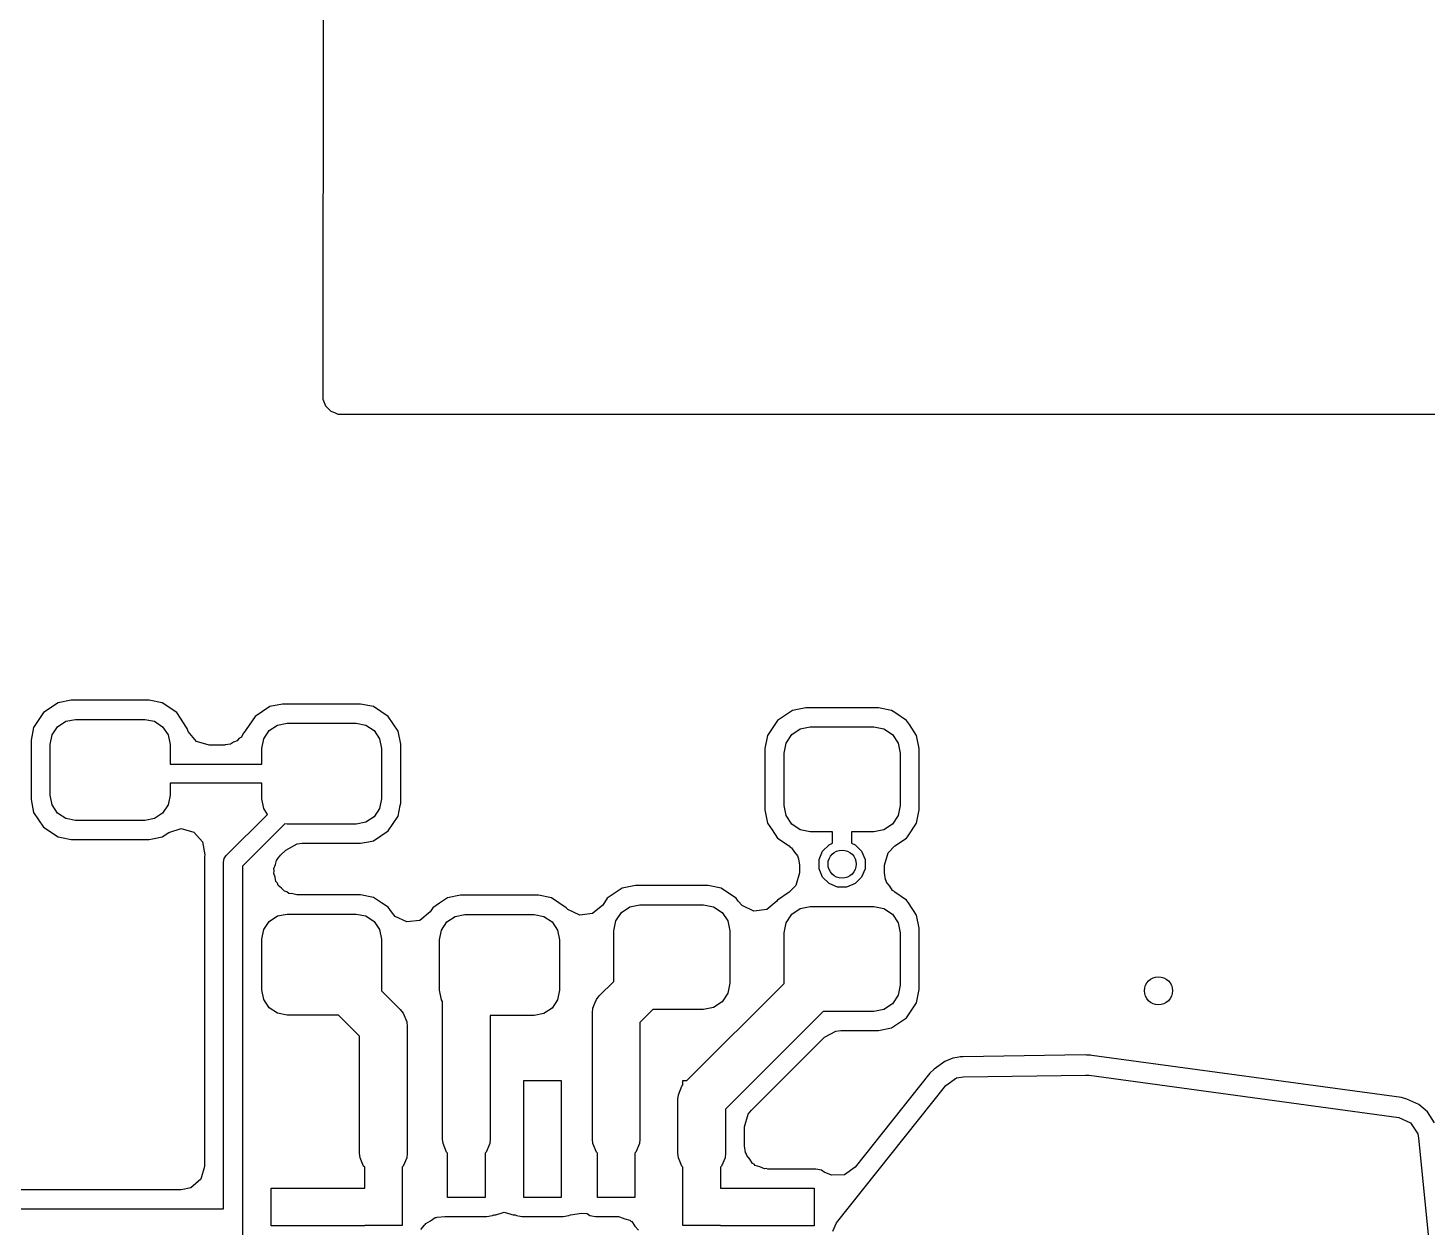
# Model space of a CAD drawing. Extents: x -27.9 to 25.2, y -6.7 to 48.3.
# Drawn here: x -11.42 to -3.95, y 14.6 to 21.01 of the extents above; entities that cross this region are included whole.
import ezdxf

# ---------------------------------------------------------------- set-up
doc = ezdxf.new("R2010")
doc.units = 0
doc.layers.add('BLACK', color=7, linetype='CONTINUOUS')

msp = doc.modelspace()

# ---------------------------------------------------------------- linework, layer by layer
at = {"layer": 'BLACK', "linetype": 'CONTINUOUS'}
for p, q in [((-9.816427, 48.017022), (-9.849703, 19.074798)), ((-9.849703, 19.074798), (-9.849738, 19.074424)), ((-9.849738, 19.074424), (-9.849738, 19.063116)), ((-9.849751, 19.031687), (-9.849761, 19.023246)), ((-9.849761, 19.023246), (-9.849739, 19.023133)), ((-9.849738, 19.043255), (-9.849751, 19.031687)), ((-9.849739, 19.023133), (-9.842035, 19.004534)), ((-9.849738, 19.063116), (-9.849738, 19.043255)), ((-9.842035, 19.004534), (-9.841983, 19.004408)), ((-9.841983, 19.004408), (-9.834505, 18.986296)), ((-9.834505, 18.986296), (-9.834439, 18.986197)), ((-9.834439, 18.986197), (-9.820064, 18.971822)), ((-9.820064, 18.971822), (-9.806269, 18.957994)), ((-9.806269, 18.957994), (-9.806267, 18.957993)), ((-9.806267, 18.957993), (-9.806265, 18.957991)), ((-9.806265, 18.957991), (-9.806264, 18.957991)), ((-9.806264, 18.957991), (-9.806172, 18.95793)), ((-9.806172, 18.95793), (-9.806167, 18.957925)), ((-9.806167, 18.957925), (-9.787805, 18.950319)), ((-9.787805, 18.950319), (-9.787689, 18.950226)), ((-9.787689, 18.950226), (-9.787672, 18.950264)), ((-9.787672, 18.950264), (-9.76935, 18.94265)), ((-9.76935, 18.94265), (-9.769345, 18.942648)), ((-9.769345, 18.942648), (-9.76934, 18.942648)), ((-9.76934, 18.942648), (-9.769231, 18.942626)), ((-9.769231, 18.942626), (-9.769229, 18.942625)), ((-9.769229, 18.942625), (-9.769227, 18.942625)), ((-9.769227, 18.942625), (-9.749354, 18.942625)), ((-9.749354, 18.942625), (-9.729363, 18.942602)), ((-9.729363, 18.942602), (-9.729363, 18.942603)), ((-9.729363, 18.942603), (-9.717538, 18.942589)), ((-9.717538, 18.942589), (-9.717162, 18.942625)), ((-9.717162, 18.942625), (8.953232, 18.942625)), ((-11.263179, 17.399846), (-11.341608, 17.347442)), ((-11.194022, 17.413602), (-11.263179, 17.399846)), ((-11.19402, 17.413602), (-11.194022, 17.413602)), ((-10.777316, 17.413602), (-11.19402, 17.413602)), ((-10.777314, 17.413602), (-10.777316, 17.413602)), ((-10.708158, 17.399846), (-10.777314, 17.413602)), ((-10.708157, 17.399846), (-10.708158, 17.399846)), ((-10.708156, 17.399845), (-10.708157, 17.399846)), ((-10.629728, 17.347442), (-10.708156, 17.399845)), ((-10.133179, 17.379846), (-10.211608, 17.327442)), ((-10.064022, 17.393602), (-10.133179, 17.379846)), ((-10.06402, 17.393602), (-10.064022, 17.393602)), ((-9.647316, 17.393602), (-10.06402, 17.393602)), ((-9.647314, 17.393602), (-9.647316, 17.393602)), ((-9.578158, 17.379846), (-9.647314, 17.393602)), ((-9.578157, 17.379846), (-9.578158, 17.379846)), ((-9.578156, 17.379845), (-9.578157, 17.379846)), ((-9.499728, 17.327442), (-9.578156, 17.379845)), ((-7.340131, 17.359555), (-7.420213, 17.306047)), ((-7.340127, 17.359557), (-7.340131, 17.359555)), ((-7.269517, 17.373602), (-7.340127, 17.359557)), ((-7.269512, 17.373602), (-7.269517, 17.373602)), ((-6.881824, 17.373602), (-7.269512, 17.373602)), ((-6.88182, 17.373602), (-6.881824, 17.373602)), ((-6.81121, 17.359557), (-6.88182, 17.373602)), ((-6.811207, 17.359556), (-6.81121, 17.359557)), ((-6.811205, 17.359555), (-6.811207, 17.359556)), ((-6.793077, 17.347442), (-6.811205, 17.359555)), ((-11.341608, 17.347442), (-11.394012, 17.269013)), ((-11.266127, 17.271961), (-11.22233, 17.301226)), ((-11.22233, 17.301226), (-11.170668, 17.311502)), ((-11.170668, 17.311502), (-10.800668, 17.311502)), ((-10.800668, 17.311502), (-10.749006, 17.301226)), ((-10.749006, 17.301226), (-10.705209, 17.271961)), ((-10.577325, 17.269014), (-10.629728, 17.347442)), ((-10.211608, 17.327442), (-10.258613, 17.257092)), ((-10.136127, 17.251961), (-10.09233, 17.281226)), ((-10.09233, 17.281226), (-10.040668, 17.291502)), ((-10.040668, 17.291502), (-9.670668, 17.291502)), ((-9.670668, 17.291502), (-9.619006, 17.281226)), ((-9.619006, 17.281226), (-9.575209, 17.251961)), ((-9.447325, 17.249014), (-9.499728, 17.327442)), ((-7.420213, 17.306047), (-7.473721, 17.225965)), ((-6.731124, 17.306047), (-6.793077, 17.347442)), ((-6.715939, 17.28332), (-6.731124, 17.306047)), ((-6.677615, 17.225965), (-6.715939, 17.28332)), ((-11.394012, 17.269013), (-11.407768, 17.199857)), ((-11.305668, 17.176502), (-11.295392, 17.228164)), ((-11.295392, 17.228164), (-11.266127, 17.271961)), ((-10.705209, 17.271961), (-10.675944, 17.228164)), ((-10.675944, 17.228164), (-10.665668, 17.176502)), ((-10.577325, 17.269013), (-10.577325, 17.269014)), ((-10.577324, 17.269011), (-10.577325, 17.269013)), ((-10.5744, 17.261954), (-10.577324, 17.269011)), ((-10.569535, 17.246891), (-10.5744, 17.261954)), ((-10.52378, 17.194087), (-10.569535, 17.246891)), ((-10.297231, 17.208734), (-10.307054, 17.196544)), ((-10.284058, 17.217199), (-10.297231, 17.208734)), ((-10.275755, 17.235383), (-10.284058, 17.217199)), ((-10.272198, 17.239796), (-10.275755, 17.235383)), ((-10.270796, 17.238859), (-10.272198, 17.239796)), ((-10.258613, 17.257092), (-10.270796, 17.238859)), ((-10.175668, 17.156502), (-10.165392, 17.208164)), ((-10.165392, 17.208164), (-10.136127, 17.251961)), ((-9.575209, 17.251961), (-9.545944, 17.208164)), ((-9.545944, 17.208164), (-9.535668, 17.156502)), ((-9.447325, 17.249013), (-9.447325, 17.249014)), ((-9.433568, 17.179857), (-9.447325, 17.249013)), ((-7.473723, 17.225961), (-7.487768, 17.155351)), ((-7.473721, 17.225965), (-7.473723, 17.225961)), ((-7.375011, 17.185078), (-7.344663, 17.230497)), ((-7.344663, 17.230497), (-7.299244, 17.260845)), ((-7.299244, 17.260845), (-7.245668, 17.271502)), ((-7.245668, 17.271502), (-6.905668, 17.271502)), ((-6.905668, 17.271502), (-6.852092, 17.260845)), ((-6.852092, 17.260845), (-6.806673, 17.230497)), ((-6.806673, 17.230497), (-6.776325, 17.185078)), ((-6.677615, 17.225962), (-6.677615, 17.225965)), ((-6.677614, 17.225961), (-6.677615, 17.225962)), ((-6.663569, 17.155351), (-6.677614, 17.225961)), ((-11.407768, 17.199857), (-11.407768, 17.199854)), ((-11.407768, 17.199854), (-11.407768, 16.88315)), ((-11.305668, 16.906502), (-11.305668, 17.176502)), ((-10.665668, 17.176502), (-10.665668, 17.072302)), ((-10.456741, 17.174402), (-10.52378, 17.194087)), ((-10.377771, 17.174402), (-10.456741, 17.174402)), ((-10.373349, 17.174481), (-10.377771, 17.174402)), ((-10.370404, 17.175462), (-10.373349, 17.174481)), ((-10.342836, 17.179425), (-10.370404, 17.175462)), ((-10.32602, 17.190233), (-10.342836, 17.179425)), ((-10.307054, 17.196544), (-10.32602, 17.190233)), ((-10.175668, 17.072302), (-10.175668, 17.156502)), ((-9.535668, 17.156502), (-9.535668, 16.886502)), ((-9.433568, 16.863148), (-9.433568, 17.179857)), ((-7.487768, 17.155351), (-7.487768, 16.827654)), ((-7.385668, 17.131502), (-7.375011, 17.185078)), ((-7.385668, 16.851502), (-7.385668, 17.131502)), ((-6.776325, 17.185078), (-6.765668, 17.131502)), ((-6.765668, 17.131502), (-6.765668, 16.851502)), ((-6.663568, 17.155349), (-6.663569, 17.155351)), ((-6.663568, 17.155346), (-6.663568, 17.155349)), ((-6.663568, 16.827658), (-6.663568, 17.155346)), ((-10.665668, 17.072302), (-10.175668, 17.072302)), ((-11.295392, 16.85484), (-11.305668, 16.906502)), ((-10.665668, 16.906502), (-10.675944, 16.85484)), ((-10.175668, 16.970702), (-10.665668, 16.970702)), ((-10.665668, 16.970702), (-10.665668, 16.906502)), ((-10.175668, 16.886502), (-10.175668, 16.970702)), ((-11.407768, 16.883148), (-11.407769, 16.883148)), ((-11.407769, 16.883148), (-11.394012, 16.813992)), ((-11.407768, 16.88315), (-11.407768, 16.883148)), ((-11.266127, 16.811043), (-11.295392, 16.85484)), ((-10.675944, 16.85484), (-10.705209, 16.811043)), ((-10.165392, 16.83484), (-10.175668, 16.886502)), ((-10.144876, 16.804137), (-10.165392, 16.83484)), ((-9.545944, 16.83484), (-9.575209, 16.791043)), ((-9.535668, 16.886502), (-9.545944, 16.83484)), ((-9.447325, 16.79399), (-9.436012, 16.850861)), ((-9.436012, 16.850861), (-9.433568, 16.863148)), ((-7.487768, 16.827654), (-7.473723, 16.757044)), ((-7.375011, 16.797926), (-7.385668, 16.851502)), ((-6.765668, 16.851502), (-6.776325, 16.797926)), ((-6.677615, 16.757039), (-6.663568, 16.827658)), ((-11.394012, 16.813992), (-11.394012, 16.813991)), ((-11.394012, 16.813991), (-11.394011, 16.81399)), ((-11.394011, 16.81399), (-11.341608, 16.735562)), ((-11.22233, 16.781778), (-11.266127, 16.811043)), ((-11.170668, 16.771502), (-11.22233, 16.781778)), ((-10.800668, 16.771502), (-11.170668, 16.771502)), ((-10.749006, 16.781778), (-10.800668, 16.771502)), ((-10.705209, 16.811043), (-10.749006, 16.781778)), ((-10.364989, 16.584023), (-10.144876, 16.804137)), ((-10.051643, 16.753686), (-10.278268, 16.52706)), ((-10.040668, 16.751502), (-10.051643, 16.753686)), ((-9.619006, 16.761778), (-9.670668, 16.751502)), ((-9.575209, 16.791043), (-9.619006, 16.761778)), ((-9.499728, 16.715562), (-9.447325, 16.79399)), ((-7.473723, 16.757044), (-7.473722, 16.757041)), ((-7.473722, 16.757041), (-7.473721, 16.757039)), ((-7.473721, 16.757039), (-7.449976, 16.721502)), ((-7.344663, 16.752507), (-7.375011, 16.797926)), ((-7.299244, 16.722159), (-7.344663, 16.752507)), ((-6.806673, 16.752507), (-6.852092, 16.722159)), ((-6.776325, 16.797926), (-6.806673, 16.752507)), ((-6.726981, 16.683159), (-6.677615, 16.757039)), ((-11.341608, 16.735562), (-11.26318, 16.683159)), ((-11.26318, 16.683159), (-11.24589, 16.67972)), ((-11.24589, 16.67972), (-11.194023, 16.669402)), ((-10.749652, 16.674905), (-10.708156, 16.683159)), ((-10.708156, 16.683159), (-10.672201, 16.707184)), ((-10.672201, 16.707184), (-10.605527, 16.72806)), ((-10.605527, 16.72806), (-10.538147, 16.709576)), ((-10.538147, 16.709576), (-10.491457, 16.657598)), ((-9.670668, 16.751502), (-10.040668, 16.751502)), ((-9.578156, 16.663159), (-9.499728, 16.715562)), ((-7.449976, 16.721502), (-7.420212, 16.676957)), ((-7.420212, 16.676957), (-7.357878, 16.635307)), ((-7.245668, 16.711502), (-7.299244, 16.722159)), ((-7.126468, 16.711502), (-7.245668, 16.711502)), ((-7.126468, 16.64976), (-7.126468, 16.711502)), ((-6.905668, 16.711502), (-7.024868, 16.711502)), ((-7.024868, 16.711502), (-7.024868, 16.64976)), ((-6.852092, 16.722159), (-6.905668, 16.711502)), ((-6.793458, 16.635307), (-6.731125, 16.676957)), ((-6.731125, 16.676957), (-6.726981, 16.683159)), ((-11.194023, 16.669402), (-11.19402, 16.669402)), ((-11.19402, 16.669402), (-10.777314, 16.669402)), ((-10.777314, 16.669402), (-10.749652, 16.674905)), ((-10.491457, 16.657598), (-10.48028, 16.588628)), ((-10.075652, 16.585283), (-10.047852, 16.613083)), ((-10.047852, 16.613083), (-9.986529, 16.646568)), ((-9.986529, 16.646568), (-9.960171, 16.649402)), ((-9.960171, 16.649402), (-9.647314, 16.649402)), ((-9.647314, 16.649402), (-9.606113, 16.657598)), ((-9.606113, 16.657598), (-9.578156, 16.663159)), ((-7.357878, 16.635307), (-7.352788, 16.629217)), ((-7.352788, 16.629217), (-7.345565, 16.625918)), ((-7.345565, 16.625918), (-7.330701, 16.602788)), ((-7.330701, 16.602788), (-7.313072, 16.581695)), ((-7.198266, 16.562488), (-7.179602, 16.607548)), ((-7.179602, 16.607548), (-7.145114, 16.642036)), ((-7.145114, 16.642036), (-7.126468, 16.64976)), ((-7.024868, 16.64976), (-7.006222, 16.642036)), ((-7.006222, 16.642036), (-6.971734, 16.607548)), ((-6.971734, 16.607548), (-6.95307, 16.562488)), ((-6.828883, 16.599244), (-6.793458, 16.635307)), ((-10.481694, 16.579895), (-10.481968, 16.578518)), ((-10.481968, 16.578518), (-10.481968, 14.921802)), ((-10.48028, 16.588628), (-10.481694, 16.579895)), ((-10.379868, 16.548102), (-10.376001, 16.567542)), ((-10.379868, 14.695702), (-10.379868, 16.548102)), ((-10.376001, 16.567542), (-10.364989, 16.584023)), ((-10.110709, 16.515249), (-10.10151, 16.535393)), ((-10.10151, 16.535393), (-10.096803, 16.557029)), ((-10.096803, 16.557029), (-10.083535, 16.574755)), ((-10.083535, 16.574755), (-10.081684, 16.578805)), ((-10.081684, 16.578805), (-10.075652, 16.585283)), ((-7.313072, 16.581695), (-7.311121, 16.572321)), ((-7.311121, 16.572321), (-7.307791, 16.56714)), ((-7.307791, 16.56714), (-7.302768, 16.532205)), ((-7.302768, 16.532205), (-7.302768, 16.4908)), ((-7.198266, 16.513716), (-7.198266, 16.562488)), ((-6.95307, 16.562488), (-6.95307, 16.513716)), ((-6.848568, 16.532205), (-6.828883, 16.599244)), ((-6.848568, 16.4908), (-6.848568, 16.532205)), ((-10.278268, 16.52706), (-10.278268, 14.611502)), ((-10.111655, 16.488756), (-10.108793, 16.501917)), ((-10.103917, 16.468009), (-10.111655, 16.488756)), ((-10.108793, 16.501917), (-10.110709, 16.515249)), ((-10.100765, 16.446091), (-10.103917, 16.468009)), ((-7.302768, 16.4908), (-7.322453, 16.423761)), ((-7.179602, 16.468656), (-7.198266, 16.513716)), ((-7.145114, 16.434168), (-7.179602, 16.468656)), ((-6.971734, 16.468656), (-7.006222, 16.434168)), ((-6.95307, 16.513716), (-6.971734, 16.468656)), ((-6.843545, 16.455865), (-6.848568, 16.4908)), ((-6.840216, 16.450685), (-6.843545, 16.455865)), ((-10.091946, 16.435913), (-10.100765, 16.446091)), ((-10.087238, 16.423292), (-10.091946, 16.435913)), ((-10.06951, 16.410021), (-10.087238, 16.423292)), ((-10.05501, 16.393287), (-10.06951, 16.410021)), ((-10.042089, 16.389493), (-10.05501, 16.393287)), ((-10.031305, 16.38142), (-10.042089, 16.389493)), ((-10.009217, 16.379841), (-10.031305, 16.38142)), ((-9.987971, 16.373602), (-10.009217, 16.379841)), ((-8.250131, 16.409555), (-8.330213, 16.356047)), ((-8.250127, 16.409557), (-8.250131, 16.409555)), ((-8.179517, 16.423602), (-8.250127, 16.409557)), ((-8.179512, 16.423602), (-8.179517, 16.423602)), ((-7.791824, 16.423602), (-8.179512, 16.423602)), ((-7.79182, 16.423602), (-7.791824, 16.423602)), ((-7.72121, 16.409557), (-7.79182, 16.423602)), ((-7.721207, 16.409556), (-7.72121, 16.409557)), ((-7.721205, 16.409555), (-7.721207, 16.409556)), ((-7.693144, 16.390805), (-7.721205, 16.409555)), ((-7.641124, 16.356047), (-7.693144, 16.390805)), ((-7.357877, 16.387698), (-7.420213, 16.346046)), ((-7.322453, 16.423761), (-7.357877, 16.387698)), ((-7.100054, 16.415504), (-7.145114, 16.434168)), ((-7.051282, 16.415504), (-7.100054, 16.415504)), ((-7.006222, 16.434168), (-7.051282, 16.415504)), ((-6.838264, 16.441311), (-6.840216, 16.450685)), ((-6.820637, 16.420219), (-6.838264, 16.441311)), ((-6.805771, 16.397087), (-6.820637, 16.420219)), ((-6.79855, 16.393789), (-6.805771, 16.397087)), ((-6.793459, 16.387698), (-6.79855, 16.393789)), ((-6.731124, 16.346047), (-6.793459, 16.387698)), ((-9.647316, 16.373602), (-9.987971, 16.373602)), ((-9.647314, 16.373602), (-9.647316, 16.373602)), ((-9.578158, 16.359846), (-9.647314, 16.373602)), ((-9.578157, 16.359846), (-9.578158, 16.359846)), ((-9.578156, 16.359845), (-9.578157, 16.359846)), ((-9.536333, 16.3319), (-9.578156, 16.359845)), ((-9.499728, 16.307442), (-9.536333, 16.3319)), ((-9.483102, 16.282559), (-9.499728, 16.307442)), ((-9.261608, 16.305442), (-9.276897, 16.282559)), ((-9.225517, 16.329557), (-9.261608, 16.305442)), ((-9.183179, 16.357846), (-9.225517, 16.329557)), ((-9.114022, 16.371602), (-9.183179, 16.357846)), ((-9.11402, 16.371602), (-9.114022, 16.371602)), ((-8.697316, 16.371602), (-9.11402, 16.371602)), ((-8.697314, 16.371602), (-8.697316, 16.371602)), ((-8.628158, 16.357846), (-8.697314, 16.371602)), ((-8.628157, 16.357846), (-8.628158, 16.357846)), ((-8.628156, 16.357845), (-8.628157, 16.357846)), ((-8.549728, 16.305442), (-8.628156, 16.357845)), ((-8.549728, 16.305441), (-8.549728, 16.305442)), ((-8.549726, 16.30544), (-8.549728, 16.305441)), ((-8.545247, 16.300961), (-8.549726, 16.30544)), ((-8.354464, 16.319751), (-8.408076, 16.274946)), ((-8.330213, 16.356047), (-8.354464, 16.319751)), ((-8.254663, 16.280497), (-8.209244, 16.310845)), ((-8.209244, 16.310845), (-8.155668, 16.321502)), ((-8.155668, 16.321502), (-7.815668, 16.321502)), ((-7.815668, 16.321502), (-7.762092, 16.310845)), ((-7.762092, 16.310845), (-7.716673, 16.280497)), ((-7.630431, 16.340043), (-7.641124, 16.356047)), ((-7.610195, 16.316688), (-7.630431, 16.340043)), ((-7.547169, 16.28653), (-7.610195, 16.316688)), ((-7.424229, 16.340036), (-7.477844, 16.295234)), ((-7.420213, 16.346046), (-7.424229, 16.340036)), ((-7.299244, 16.300845), (-7.245668, 16.311502)), ((-7.245668, 16.311502), (-6.905668, 16.311502)), ((-6.905668, 16.311502), (-6.852092, 16.300845)), ((-6.721152, 16.331122), (-6.731124, 16.346047)), ((-6.677615, 16.265965), (-6.721152, 16.331122)), ((-10.165392, 16.188164), (-10.136127, 16.231961)), ((-10.136127, 16.231961), (-10.09233, 16.261226)), ((-10.09233, 16.261226), (-10.040668, 16.271502)), ((-10.040668, 16.271502), (-9.670668, 16.271502)), ((-9.670668, 16.271502), (-9.619006, 16.261226)), ((-9.619006, 16.261226), (-9.575209, 16.231961)), ((-9.575209, 16.231961), (-9.545944, 16.188164)), ((-9.462863, 16.259202), (-9.483102, 16.282559)), ((-9.399836, 16.229047), (-9.462863, 16.259202)), ((-9.330511, 16.237754), (-9.399836, 16.229047)), ((-9.276898, 16.282558), (-9.330511, 16.237754)), ((-9.276897, 16.282559), (-9.276898, 16.282558)), ((-9.215392, 16.186164), (-9.186127, 16.229961)), ((-9.186127, 16.229961), (-9.14233, 16.259226)), ((-9.14233, 16.259226), (-9.090668, 16.269502)), ((-9.090668, 16.269502), (-8.720668, 16.269502)), ((-8.720668, 16.269502), (-8.669006, 16.259226)), ((-8.669006, 16.259226), (-8.625209, 16.229961)), ((-8.625209, 16.229961), (-8.595944, 16.186164)), ((-8.540429, 16.296393), (-8.545247, 16.300961)), ((-8.477401, 16.266239), (-8.540429, 16.296393)), ((-8.408076, 16.274946), (-8.477401, 16.266239)), ((-8.295668, 16.181502), (-8.285011, 16.235078)), ((-8.285011, 16.235078), (-8.254663, 16.280497)), ((-7.716673, 16.280497), (-7.686325, 16.235078)), ((-7.686325, 16.235078), (-7.675668, 16.181502)), ((-7.477844, 16.295234), (-7.547169, 16.28653)), ((-7.375011, 16.225078), (-7.344663, 16.270497)), ((-7.344663, 16.270497), (-7.299244, 16.300845)), ((-6.852092, 16.300845), (-6.806673, 16.270497)), ((-6.806673, 16.270497), (-6.776325, 16.225078)), ((-6.677615, 16.265962), (-6.677615, 16.265965)), ((-6.677614, 16.265961), (-6.677615, 16.265962)), ((-6.663569, 16.195351), (-6.677614, 16.265961)), ((-10.175668, 16.136502), (-10.165392, 16.188164)), ((-9.545944, 16.188164), (-9.535668, 16.136502)), ((-9.225668, 16.134502), (-9.215392, 16.186164)), ((-8.595944, 16.186164), (-8.585668, 16.134502)), ((-8.295668, 15.911108), (-8.295668, 16.181502)), ((-7.675668, 16.181502), (-7.675668, 15.901502)), ((-7.385668, 16.171502), (-7.375011, 16.225078)), ((-7.385668, 15.901108), (-7.385668, 16.171502)), ((-6.776325, 16.225078), (-6.765668, 16.171502)), ((-6.765668, 16.171502), (-6.765668, 15.891502)), ((-6.663568, 16.195349), (-6.663569, 16.195351)), ((-6.663568, 16.195346), (-6.663568, 16.195349)), ((-6.663568, 15.867658), (-6.663568, 16.195346)), ((-10.175668, 15.866502), (-10.175668, 16.136502)), ((-9.535668, 16.136502), (-9.535668, 15.866502)), ((-9.225668, 15.864502), (-9.225668, 16.134502)), ((-8.585668, 16.134502), (-8.585668, 15.864502)), ((-10.165392, 15.81484), (-10.175668, 15.866502)), ((-9.535668, 15.866502), (-9.536564, 15.862003)), ((-9.536564, 15.862003), (-9.435866, 15.761305)), ((-9.215392, 15.81284), (-9.225668, 15.864502)), ((-8.585668, 15.864502), (-8.595944, 15.81284)), ((-8.372471, 15.834305), (-8.295668, 15.911108)), ((-7.904774, 15.382002), (-7.385668, 15.901108)), ((-7.675668, 15.901502), (-7.686325, 15.847926)), ((-6.765668, 15.891502), (-6.776325, 15.837926)), ((-6.677615, 15.797039), (-6.663568, 15.867658)), ((-10.136127, 15.771043), (-10.165392, 15.81484)), ((-9.209668, 15.804274), (-9.215392, 15.81284)), ((-9.209668, 15.069502), (-9.209668, 15.804274)), ((-8.595944, 15.81284), (-8.625209, 15.769043)), ((-8.403988, 15.777099), (-8.396672, 15.794763)), ((-8.396672, 15.794763), (-8.388265, 15.815059)), ((-8.388265, 15.815059), (-8.388264, 15.81506)), ((-8.388264, 15.81506), (-8.372471, 15.834305)), ((-7.716673, 15.802507), (-7.762092, 15.772159)), ((-7.686325, 15.847926), (-7.716673, 15.802507)), ((-6.806673, 15.792507), (-6.852092, 15.762159)), ((-6.776325, 15.837926), (-6.806673, 15.792507)), ((-6.731124, 15.716958), (-6.677615, 15.797039)), ((-10.09233, 15.741778), (-10.136127, 15.771043)), ((-10.040668, 15.731502), (-10.09233, 15.741778)), ((-9.765273, 15.731502), (-10.040668, 15.731502)), ((-9.652668, 15.618897), (-9.765273, 15.731502)), ((-9.435866, 15.761305), (-9.420072, 15.74206)), ((-9.420072, 15.74206), (-9.420071, 15.742059)), ((-9.420071, 15.742059), (-9.401108, 15.696278)), ((-8.720668, 15.729502), (-8.955668, 15.729502)), ((-8.955668, 15.729502), (-8.955668, 15.069502)), ((-8.669006, 15.739778), (-8.720668, 15.729502)), ((-8.625209, 15.769043), (-8.669006, 15.739778)), ((-8.409668, 15.744502), (-8.407228, 15.769278)), ((-8.409668, 15.069502), (-8.409668, 15.744502)), ((-8.407228, 15.769278), (-8.403988, 15.777099)), ((-8.086062, 15.761502), (-8.155668, 15.691897)), ((-7.815668, 15.761502), (-8.086062, 15.761502)), ((-7.762092, 15.772159), (-7.815668, 15.761502)), ((-7.176063, 15.751502), (-7.698668, 15.228897)), ((-6.905668, 15.751502), (-7.176063, 15.751502)), ((-6.852092, 15.762159), (-6.905668, 15.751502)), ((-6.811205, 15.663449), (-6.731124, 15.716958)), ((-9.401108, 15.696278), (-9.398668, 15.671502)), ((-9.398668, 15.671502), (-9.398668, 14.994502)), ((-8.155668, 15.691897), (-8.155668, 15.069502)), ((-7.17009, 15.613083), (-7.108767, 15.646568)), ((-7.108767, 15.646568), (-7.082409, 15.649402)), ((-7.082409, 15.649402), (-6.881822, 15.649402)), ((-6.881822, 15.649402), (-6.881821, 15.649403)), ((-6.881821, 15.649403), (-6.811205, 15.663449)), ((-9.652668, 14.994502), (-9.652668, 15.618897)), ((-7.560249, 15.222924), (-7.17009, 15.613083)), ((-6.526929, 15.483175), (-6.584005, 15.442886)), ((-6.483445, 15.501206), (-6.526929, 15.483175)), ((-6.483444, 15.501207), (-6.483445, 15.501206)), ((-6.483442, 15.501207), (-6.483444, 15.501207)), ((-6.46148, 15.505011), (-6.483442, 15.501207)), ((-6.445098, 15.507849), (-6.46148, 15.505011)), ((-6.445089, 15.50785), (-6.445098, 15.507849)), ((-6.42831, 15.50941), (-6.445089, 15.50785)), ((-5.776433, 15.518464), (-6.42831, 15.50941)), ((-5.77643, 15.518464), (-5.776433, 15.518464)), ((-5.776424, 15.518464), (-5.77643, 15.518464)), ((-5.76988, 15.518311), (-5.776424, 15.518464)), ((-5.768423, 15.518276), (-5.76988, 15.518311)), ((-5.756124, 15.517527), (-5.768423, 15.518276)), ((-5.749973, 15.517152), (-5.756124, 15.517527)), ((-5.748836, 15.51704), (-5.749973, 15.517152)), ((-5.742008, 15.516368), (-5.748836, 15.51704)), ((-4.088073, 15.290831), (-5.742008, 15.516368)), ((-6.606156, 15.42194), (-7.005104, 14.918917)), ((-6.584005, 15.442886), (-6.606156, 15.42194)), ((-6.426817, 15.40232), (-5.774937, 15.411374)), ((-5.774937, 15.411374), (-5.756485, 15.41025)), ((-5.756485, 15.41025), (-4.102541, 15.184712)), ((-8.775668, 14.757002), (-8.775668, 15.382002)), ((-8.775668, 15.382002), (-8.575668, 15.382002)), ((-8.575668, 15.382002), (-8.575668, 14.757002)), ((-7.950228, 15.306278), (-7.931265, 15.352059)), ((-7.931265, 15.352059), (-7.931263, 15.352061)), ((-7.931263, 15.352061), (-7.925668, 15.35888)), ((-7.925668, 15.35888), (-7.925668, 15.382002)), ((-7.925668, 15.382002), (-7.904774, 15.382002)), ((-7.104756, 14.620914), (-6.522242, 15.355388)), ((-6.522242, 15.355388), (-6.465164, 15.395678)), ((-6.465164, 15.395678), (-6.426817, 15.40232)), ((-7.952668, 15.281502), (-7.950228, 15.306278)), ((-7.952668, 14.994502), (-7.952668, 15.281502)), ((-4.058762, 15.282456), (-4.088073, 15.290831)), ((-4.05876, 15.282455), (-4.058762, 15.282456)), ((-3.994995, 15.253893), (-4.05876, 15.282455)), ((-7.698668, 15.228897), (-7.698668, 14.994502)), ((-7.596568, 15.135243), (-7.576883, 15.202282)), ((-7.576883, 15.202282), (-7.560249, 15.222924)), ((-4.102541, 15.184712), (-4.038776, 15.15615)), ((-3.994994, 15.253892), (-3.994995, 15.253893)), ((-3.994992, 15.253891), (-3.994994, 15.253892)), ((-3.949104, 15.214709), (-3.994992, 15.253891)), ((-3.949103, 15.214708), (-3.949104, 15.214709)), ((-3.949101, 15.214706), (-3.949103, 15.214708)), ((-3.9109, 15.156204), (-3.949101, 15.214706)), ((-7.596568, 15.032602), (-7.596568, 15.135243)), ((-4.038776, 15.15615), (-4.000575, 15.097648)), ((-9.207228, 15.044726), (-9.209668, 15.069502)), ((-9.188265, 14.998945), (-9.207228, 15.044726)), ((-8.958108, 15.044726), (-8.977071, 14.998945)), ((-8.955668, 15.069502), (-8.958108, 15.044726)), ((-8.407228, 15.044726), (-8.409668, 15.069502)), ((-8.388265, 14.998945), (-8.407228, 15.044726)), ((-8.158108, 15.044726), (-8.177071, 14.998945)), ((-8.155668, 15.069502), (-8.158108, 15.044726)), ((-7.591545, 14.997667), (-7.596568, 15.032602)), ((-4.000575, 15.097648), (-3.995914, 15.074221)), ((-3.995914, 15.074221), (-3.78315, 12.952329)), ((-9.650228, 14.969726), (-9.652668, 14.994502)), ((-9.631265, 14.923945), (-9.650228, 14.969726)), ((-9.401108, 14.969726), (-9.420071, 14.923945)), ((-9.398668, 14.994502), (-9.401108, 14.969726)), ((-9.182668, 14.993348), (-9.188265, 14.998945)), ((-9.182668, 14.757002), (-9.182668, 14.993348)), ((-8.977071, 14.998945), (-8.982668, 14.993348)), ((-8.982668, 14.993348), (-8.982668, 14.757002)), ((-8.382668, 14.993348), (-8.388265, 14.998945)), ((-8.382668, 14.757002), (-8.382668, 14.993348)), ((-8.177071, 14.998945), (-8.182668, 14.993348)), ((-8.182668, 14.993348), (-8.182668, 14.757002)), ((-7.950228, 14.969726), (-7.952668, 14.994502)), ((-7.931265, 14.923945), (-7.950228, 14.969726)), ((-7.701108, 14.969726), (-7.720071, 14.923945)), ((-7.698668, 14.994502), (-7.701108, 14.969726)), ((-7.58765, 14.991606), (-7.591545, 14.997667)), ((-7.585362, 14.981091), (-7.58765, 14.991606)), ((-7.568061, 14.961124), (-7.585362, 14.981091)), ((-7.553771, 14.938889), (-7.568061, 14.961124)), ((-10.481968, 14.921802), (-10.501653, 14.854763)), ((-9.625668, 14.918348), (-9.631265, 14.923945)), ((-9.625668, 14.806502), (-9.625668, 14.918348)), ((-9.420071, 14.923945), (-9.425668, 14.918348)), ((-9.425668, 14.918348), (-9.425668, 14.607002)), ((-7.925668, 14.918348), (-7.931265, 14.923945)), ((-7.925668, 14.607002), (-7.925668, 14.918348)), ((-7.720071, 14.923945), (-7.725668, 14.918348)), ((-7.725668, 14.918348), (-7.725668, 14.806502)), ((-7.545535, 14.935128), (-7.553771, 14.938889)), ((-7.539607, 14.928287), (-7.545535, 14.935128)), ((-7.514256, 14.920843), (-7.539607, 14.928287)), ((-7.490215, 14.909864), (-7.514256, 14.920843)), ((-7.481254, 14.911153), (-7.490215, 14.909864)), ((-7.472568, 14.908602), (-7.481254, 14.911153)), ((-7.215613, 14.908602), (-7.472568, 14.908602)), ((-7.215609, 14.908602), (-7.215613, 14.908602)), ((-7.185833, 14.902679), (-7.215609, 14.908602)), ((-7.185832, 14.902679), (-7.185833, 14.902679)), ((-7.185831, 14.902678), (-7.185832, 14.902679)), ((-7.171353, 14.893004), (-7.185831, 14.902678)), ((-7.171148, 14.892867), (-7.171353, 14.893004)), ((-7.131989, 14.875587), (-7.171148, 14.892867)), ((-7.005104, 14.918917), (-7.062185, 14.878624)), ((-10.554457, 14.809008), (-10.605968, 14.797802)), ((-10.501653, 14.854763), (-10.554457, 14.809008)), ((-7.062185, 14.878624), (-7.131989, 14.875587)), ((-10.605968, 14.797802), (-11.585883, 14.797802)), ((-10.125668, 14.606502), (-10.125668, 14.806502)), ((-10.125668, 14.806502), (-9.625668, 14.806502)), ((-8.982668, 14.757002), (-9.182668, 14.757002)), ((-8.575668, 14.757002), (-8.775668, 14.757002)), ((-8.182668, 14.757002), (-8.382668, 14.757002)), ((-7.725668, 14.806502), (-7.225668, 14.806502)), ((-7.225668, 14.806502), (-7.225668, 14.606502)), ((-11.555468, 14.695702), (-10.379868, 14.695702)), ((-8.972614, 14.654903), (-8.942831, 14.660826)), ((-8.942831, 14.660826), (-8.942827, 14.66083)), ((-8.942827, 14.66083), (-8.93155, 14.665499)), ((-8.93155, 14.665499), (-8.930451, 14.662845)), ((-8.930451, 14.662845), (-8.881403, 14.678212)), ((-8.881403, 14.678212), (-8.827629, 14.66347)), ((-8.827629, 14.66347), (-8.826788, 14.665499)), ((-8.826788, 14.665499), (-8.815505, 14.660826)), ((-8.815505, 14.660826), (-8.785723, 14.654902)), ((-8.565614, 14.654903), (-8.535831, 14.660826)), ((-8.535831, 14.660826), (-8.535826, 14.66083)), ((-8.535826, 14.66083), (-8.526623, 14.664641)), ((-8.526623, 14.664641), (-8.467538, 14.673533)), ((-8.467538, 14.673533), (-8.437253, 14.67068)), ((-8.437253, 14.67068), (-8.422505, 14.660826)), ((-8.422505, 14.660826), (-8.392723, 14.654902)), ((-10.278268, 14.611502), (-10.278268, 14.524144)), ((-9.625668, 14.606502), (-10.125668, 14.606502)), ((-9.425668, 14.607002), (-9.625668, 14.607002)), ((-9.625668, 14.607002), (-9.625668, 14.606502)), ((-9.325818, 14.585638), (-9.307147, 14.60914)), ((-9.307147, 14.60914), (-9.302158, 14.612657)), ((-9.302158, 14.612657), (-9.299329, 14.618069)), ((-9.299329, 14.618069), (-9.27393, 14.632549)), ((-9.27393, 14.632549), (-9.250034, 14.649388)), ((-9.250034, 14.649388), (-9.243934, 14.649649)), ((-9.243934, 14.649649), (-9.23863, 14.652672)), ((-9.23863, 14.652672), (-9.197904, 14.655412)), ((-9.197904, 14.655412), (-9.192731, 14.654904)), ((-9.192731, 14.654904), (-9.192723, 14.654902)), ((-9.192723, 14.654902), (-8.972614, 14.654903)), ((-8.785723, 14.654902), (-8.565614, 14.654903)), ((-8.392723, 14.654902), (-8.269798, 14.654903)), ((-8.269798, 14.654903), (-8.263996, 14.654356)), ((-8.263996, 14.654356), (-8.236746, 14.643487)), ((-8.236746, 14.643487), (-8.208588, 14.635219)), ((-8.208588, 14.635219), (-8.204664, 14.63069)), ((-8.204664, 14.63069), (-8.199098, 14.62847)), ((-8.199098, 14.62847), (-8.182048, 14.60459)), ((-8.182048, 14.60459), (-8.162833, 14.582415)), ((-7.725668, 14.607002), (-7.925668, 14.607002)), ((-7.725668, 14.606502), (-7.725668, 14.607002)), ((-7.225668, 14.606502), (-7.725668, 14.606502)), ((-7.124667, 14.577886), (-7.104756, 14.620914))]:
    msp.add_line(p, q, dxfattribs=at)
at = {"layer": 'BLACK'}
for centre in [(-7.075668, 16.538102), (-5.385668, 15.861502)]:
    msp.add_circle(centre, 0.075, dxfattribs=at)

doc.saveas('drawing.dxf')
